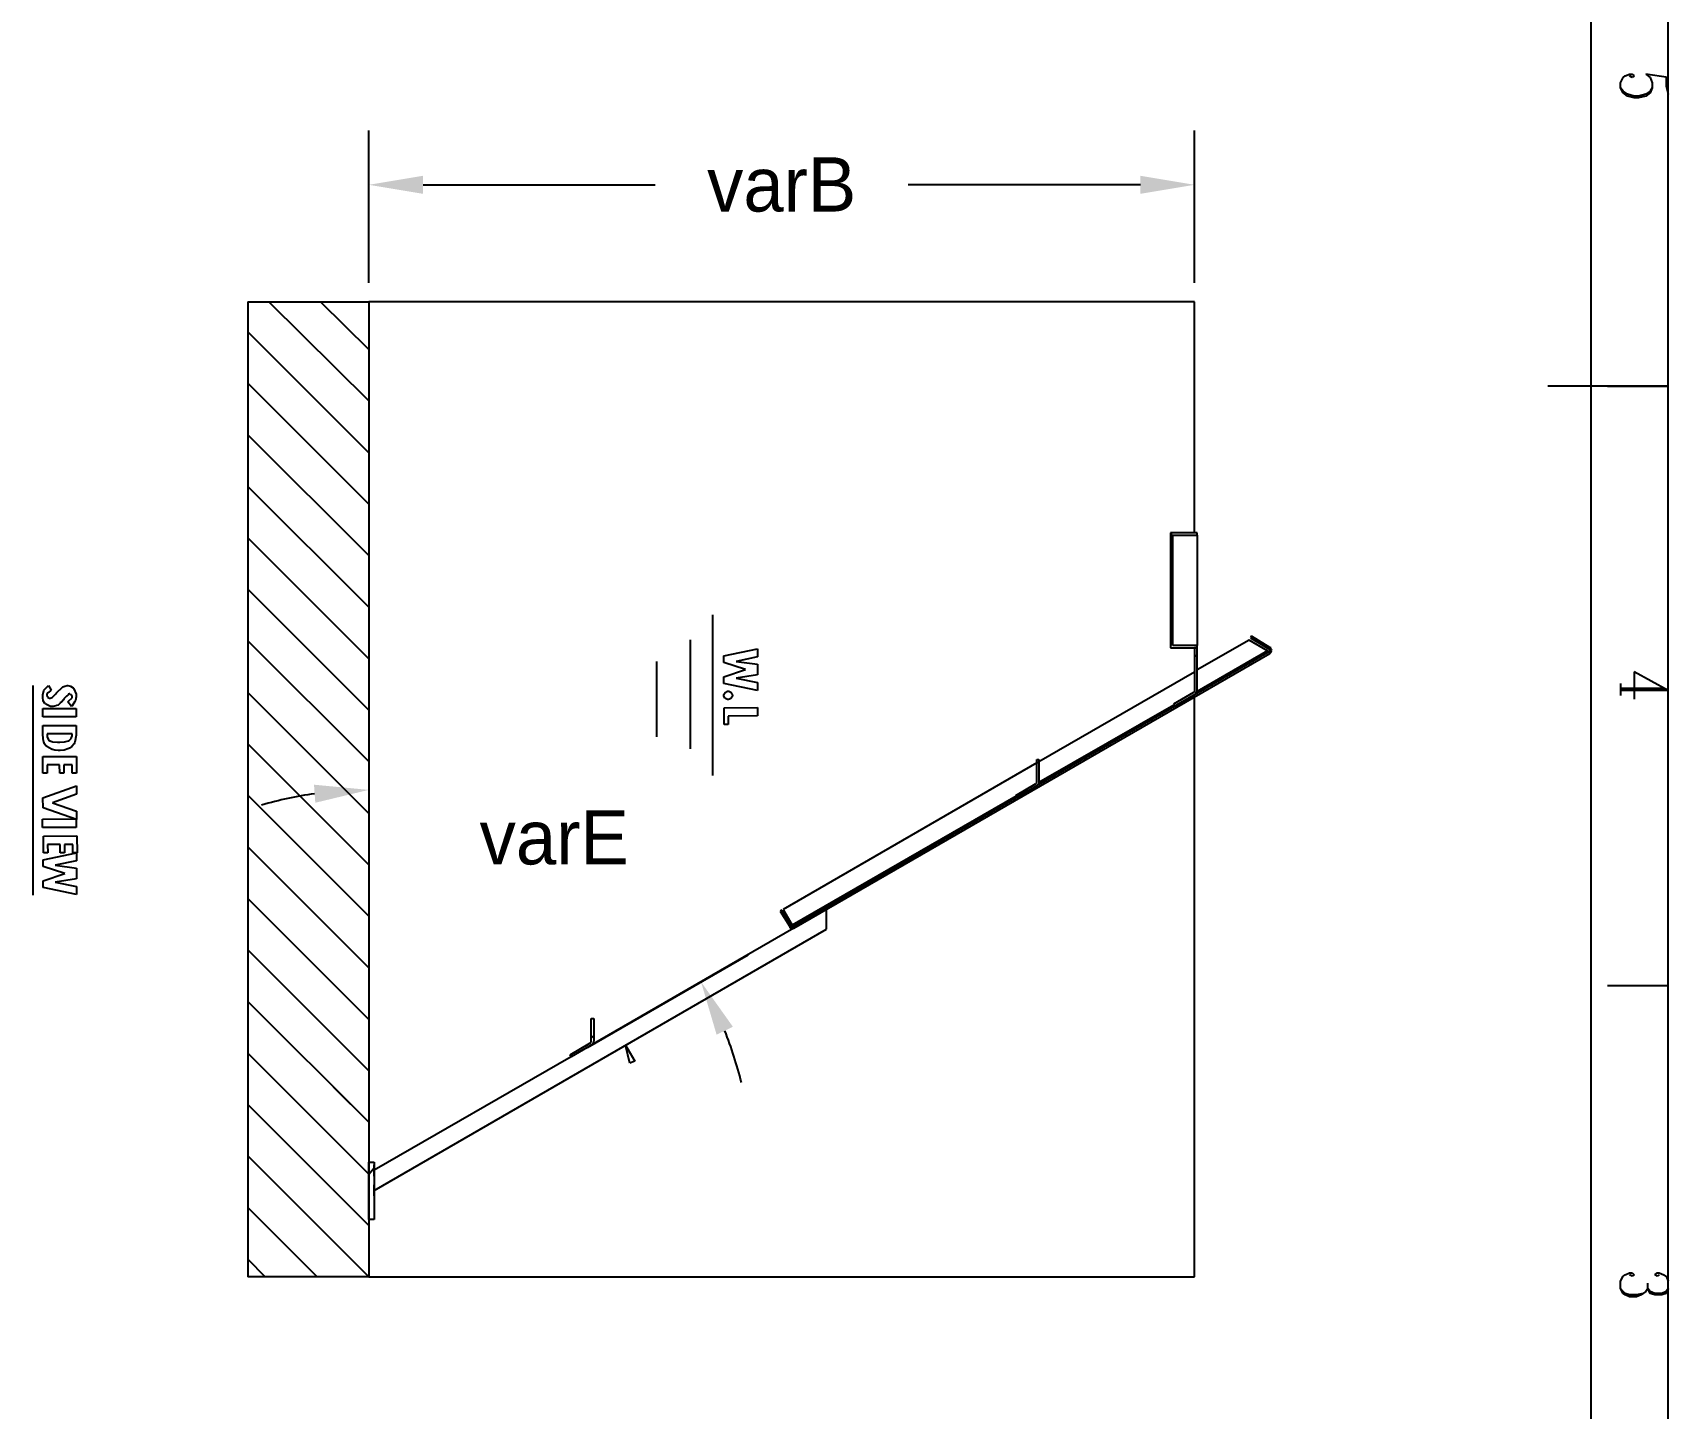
# Model space of a CAD drawing. Extents: x 0.2 to 11.6, y 0.3 to 16.2.
# Drawn here: x 6.15 to 11.57, y 4.87 to 9.44 of the extents above; entities that cross this region are included whole.
import ezdxf

# ---------------------------------------------------------------- set-up
doc = ezdxf.new("R2010")
doc.units = 0
doc.header["$MEASUREMENT"] = 0
doc.dimstyles.get("Standard").update_dxf_attribs({"dimtxt": 0.18, "dimasz": 0.18, "dimexe": 0.18, "dimexo": 0.0625, "dimgap": 0.09, "dimtad": 0, "dimtih": 1, "dimtoh": 1, "dimdec": 4, "dimzin": 0, "dimdsep": 46, "dimtxsty": 'Standard', "dimcen": 0.09, "dimadec": 0, "dimazin": 0, "dimtfac": 1, "dimtdec": 4, "dimtofl": 0, "dimtmove": 0, "dimatfit": 3, "dimfxl": 1, "dimtolj": 1, "dimtzin": 0, "dimarcsym": 0})

# ---------------------------------------------------------------- blocks, each defined once
blk = doc.blocks.new('*D3')
at = {"color": 0, "linetype": 'Continuous', "lineweight": -2, "transparency": 16777216}
for p, q in [((7.26, 8.6075), (7.26, 9.1129)), ((10, 8.6075), (10, 9.1129)), ((7.44, 8.9329), (8.21, 8.9329)), ((9.82, 8.9329), (9.05, 8.9329))]:
    blk.add_line(p, q, dxfattribs=at)
at = {"color": 0, "linetype": 'Continuous', "transparency": 16777216}
for points in [[(7.44, 8.9629), (7.44, 8.9029), (7.26, 8.9329)], [(9.82, 8.9629), (9.82, 8.9029), (10, 8.9329)]]:
    blk.add_solid(points, dxfattribs=at)
at = {"layer": 'Defpoints', "color": 0, "linetype": 'Continuous', "transparency": 16777216}
for p in [(7.26, 8.9329), (7.26, 8.545), (10, 8.545)]:
    blk.add_point(p, dxfattribs=at)
at = {"color": 0, "linetype": 'Continuous', "transparency": 16777216, "insert": (8.63, 8.9329), "char_height": 0.18, "attachment_point": 5}
blk.add_mtext('\\A1;varB', dxfattribs=at)
blk = doc.blocks.new('*D4')
at = {"color": 0, "linetype": 'Continuous', "lineweight": -2, "transparency": 16777216}
blk.add_line((7.9858, 6.0712), (8.5184, 6.3783), dxfattribs=at)
for start, end in [(98.1111, 106.2221), (13.7408, 21.8518)]:
    blk.add_arc((7.26, 5.6528), 1.2726, start, end, dxfattribs=at)
at = {"color": 0, "linetype": 'Continuous', "transparency": 16777216}
for points in [[(7.0783, 6.9426), (7.0826, 6.8827), (7.26, 6.9254)], [(8.4141, 6.1133), (8.4681, 6.1396), (8.3625, 6.2884)]]:
    blk.add_solid(points, dxfattribs=at)
at = {"layer": 'Defpoints', "color": 0, "linetype": 'Continuous', "transparency": 16777216}
for p in [(7.26, 8.545), (8.0784, 6.6273), (7.9316, 6.04), (7.2783, 5.6634), (7.26, 5.31)]:
    blk.add_point(p, dxfattribs=at)
at = {"color": 0, "linetype": 'Continuous', "transparency": 16777216, "insert": (7.8752, 6.7668), "char_height": 0.18, "attachment_point": 5}
blk.add_mtext('\\A1;varE', dxfattribs=at)

msp = doc.modelspace()

# ---------------------------------------------------------------- linework, layer by layer
at = {"color": 0}
for p, q in [((11.57, 16.22), (11.57, 0.310004)), ((11.315, 16.02), (11.315, 0.516656)), ((11.4134, 9.27165), (11.4217, 9.28836)), ((11.4217, 9.28836), (11.4283, 9.29497)), ((11.4283, 9.29497), (11.4434, 9.30003)), ((11.4434, 9.30003), (11.4517, 9.30003)), ((11.4517, 9.28836), (11.4434, 9.29497)), ((11.4517, 9.30003), (11.4583, 9.29497)), ((11.4583, 9.29497), (11.4517, 9.28836)), ((11.5717, 9.28836), (11.4967, 9.30003)), ((11.4967, 9.30003), (11.5117, 9.28836)), ((11.5117, 9.28836), (11.5183, 9.27165)), ((11.565, 9.28836), (11.565, 9.25999)), ((11.4134, 9.25499), (11.4134, 9.27165)), ((11.4217, 9.23833), (11.4134, 9.25499)), ((11.4217, 9.24333), (11.4134, 9.25499)), ((11.4367, 9.23335), (11.4217, 9.24333)), ((11.4367, 9.22667), (11.4217, 9.23833)), ((11.4583, 9.22667), (11.4367, 9.23335)), ((11.4583, 9.22168), (11.4367, 9.22667)), ((11.4733, 9.22667), (11.4583, 9.22667)), ((11.4967, 9.23335), (11.4733, 9.22667)), ((11.4967, 9.22667), (11.4733, 9.22168)), ((11.5117, 9.24333), (11.4967, 9.23335)), ((11.5117, 9.23833), (11.4967, 9.22667)), ((11.5183, 9.25499), (11.5117, 9.23833)), ((11.5183, 9.25499), (11.5117, 9.24333)), ((11.5183, 9.27165), (11.5183, 9.25499)), ((11.565, 9.25999), (11.5717, 9.23335)), ((11.4733, 9.22168), (11.4583, 9.22168)), ((6.85835, 8.54497), (7.25999, 8.54497)), ((6.85835, 8.54497), (6.85835, 5.31)), ((6.92833, 8.54497), (7.25999, 8.21669)), ((7.09999, 8.54497), (7.25999, 8.38667)), ((7.25999, 8.54497), (7.25999, 5.31)), ((10, 8.54497), (7.25999, 8.54497)), ((10, 7.77832), (10, 8.54497)), ((6.85835, 8.44499), (7.25999, 8.04335)), ((6.85835, 8.27501), (7.25999, 7.87332)), ((11.57, 8.26497), (11.1717, 8.26497)), ((11.37, 8.26497), (11.57, 8.26497)), ((6.85835, 8.10335), (7.25999, 7.70335)), ((6.85835, 7.93164), (7.25999, 7.53168)), ((6.85835, 7.76167), (7.25999, 7.36003)), ((10.0084, 7.77832), (9.91997, 7.77832)), ((9.91997, 7.77832), (9.91997, 7.39665)), ((9.91997, 7.77669), (9.92833, 7.76833)), ((9.92833, 7.405), (9.92833, 7.77001)), ((9.92833, 7.77001), (10.0084, 7.77001)), ((10.0084, 7.77001), (10.0084, 7.77832)), ((10.0084, 7.77001), (10.0084, 7.405)), ((9.91997, 7.60667), (9.92833, 7.59831)), ((6.85835, 7.59169), (7.25999, 7.19)), ((8.40001, 7.50667), (8.40001, 6.97331)), ((10.1883, 7.435), (10.185, 7.43001)), ((10.25, 7.39833), (10.1883, 7.435)), ((6.85835, 7.41997), (7.25999, 7.02001)), ((8.32667, 7.42333), (8.32667, 7.06168)), ((8.43837, 7.37028), (8.54949, 7.39372)), ((8.54949, 7.39372), (8.54949, 7.36703)), ((8.54949, 7.39372), (8.54949, 7.39372)), ((10.2467, 7.38336), (8.66835, 6.47168)), ((9.91997, 7.39665), (10.0084, 7.39665)), ((10.0084, 7.405), (9.92833, 7.405)), ((9.92833, 7.405), (9.92833, 7.405)), ((10.0084, 7.39665), (10, 7.39665)), ((10, 7.39665), (10, 7.25499)), ((10.1816, 7.42165), (10.0084, 7.32335)), ((10.0084, 7.39665), (10.0084, 7.405)), ((10.0084, 7.25499), (10.0084, 7.39665)), ((10.2416, 7.38667), (10.0084, 7.25168)), ((10.2416, 7.38667), (10.1816, 7.42165)), ((10.185, 7.43001), (10.2467, 7.39333)), ((10.2433, 7.38667), (10.2416, 7.38667)), ((10.245, 7.38499), (10.2433, 7.38667)), ((10.2467, 7.38499), (10.245, 7.38499)), ((10.2467, 7.39333), (10.2483, 7.39333)), ((10.2483, 7.38499), (10.2467, 7.38336)), ((10.2467, 7.38336), (10.2467, 7.38499)), ((10.2483, 7.39333), (10.25, 7.39165)), ((10.25, 7.38667), (10.2483, 7.38499)), ((10.2533, 7.39665), (10.25, 7.39833)), ((10.25, 7.39165), (10.25, 7.38997)), ((10.25, 7.38997), (10.25, 7.38835)), ((10.25, 7.38835), (10.25, 7.38667)), ((10.2533, 7.39333), (10.2533, 7.39665)), ((10.255, 7.39165), (10.2533, 7.39333)), ((10.2533, 7.38336), (10.255, 7.38667)), ((10.2533, 7.37999), (10.2533, 7.38336)), ((10.2567, 7.38835), (10.255, 7.39165)), ((10.255, 7.38667), (10.2567, 7.38835)), ((8.215, 7.35167), (8.215, 7.10167)), ((8.43837, 7.34793), (8.43837, 7.37028)), ((8.51042, 7.32428), (8.43837, 7.34793)), ((8.54949, 7.36703), (8.47851, 7.35183)), ((8.47851, 7.35183), (8.54949, 7.34207)), ((8.54949, 7.34207), (8.54969, 7.30669)), ((8.66997, 6.46669), (10.25, 7.37831)), ((10, 7.36664), (10.0084, 7.37332)), ((10.18, 7.345), (10.185, 7.34169)), ((10.25, 7.37831), (10.2533, 7.37999)), ((6.25179, 7.26953), (6.2589, 7.27186)), ((6.2589, 7.27186), (6.26129, 7.27186)), ((6.26129, 7.27186), (6.26204, 7.27186)), ((6.26204, 7.27186), (6.27024, 7.26942)), ((8.43858, 7.29997), (8.51042, 7.32428)), ((8.43858, 7.27783), (8.43858, 7.29997)), ((8.54969, 7.25483), (8.43858, 7.27783)), ((8.54969, 7.30669), (8.47874, 7.29628)), ((8.47874, 7.29628), (8.54969, 7.28151)), ((8.54969, 7.28151), (8.54969, 7.25483)), ((9.48335, 7.02001), (10, 7.31668)), ((11.4134, 7.27832), (11.4134, 7.23833)), ((11.5717, 7.25499), (11.4583, 7.31668)), ((11.4583, 7.31668), (11.4583, 7.22667)), ((6.14501, 7.27165), (6.14501, 6.57667)), ((6.17839, 7.24121), (6.18218, 7.25526)), ((6.17839, 7.23606), (6.17839, 7.24121)), ((6.17839, 7.23236), (6.17839, 7.23606)), ((6.17953, 7.22131), (6.17839, 7.23236)), ((6.18522, 7.21251), (6.17953, 7.22131)), ((6.18218, 7.25526), (6.18294, 7.25667)), ((6.18294, 7.25667), (6.18332, 7.25706)), ((6.18332, 7.25706), (6.18842, 7.26318)), ((6.18842, 7.26318), (6.19601, 7.27061)), ((6.19569, 7.24767), (6.19228, 7.24257)), ((6.19228, 7.24257), (6.19228, 7.24083)), ((6.19228, 7.24083), (6.19228, 7.23893)), ((6.19228, 7.23893), (6.19476, 7.23378)), ((6.19476, 7.23378), (6.19532, 7.23324)), ((6.19532, 7.23324), (6.19558, 7.23242)), ((6.19558, 7.23242), (6.20107, 7.22999)), ((6.20383, 7.25429), (6.19569, 7.24767)), ((6.19601, 7.27061), (6.19769, 7.27165)), ((6.19769, 7.27165), (6.20617, 7.25646)), ((6.20107, 7.22999), (6.2029, 7.22999)), ((6.2029, 7.22999), (6.20964, 7.23215)), ((6.2029, 7.22999), (6.2029, 7.22999)), ((6.20617, 7.25646), (6.20383, 7.25429)), ((6.20964, 7.23215), (6.21029, 7.23258)), ((6.21029, 7.23258), (6.21056, 7.23281)), ((6.21056, 7.23281), (6.22071, 7.24278)), ((6.22071, 7.24278), (6.222, 7.24431)), ((6.222, 7.24431), (6.22433, 7.24718)), ((6.22433, 7.24718), (6.24365, 7.266)), ((6.24669, 7.22472), (6.24007, 7.21679)), ((6.24365, 7.266), (6.24501, 7.26688)), ((6.24501, 7.26688), (6.24544, 7.26699)), ((6.24544, 7.26699), (6.25179, 7.26953)), ((6.24849, 7.2276), (6.24669, 7.22472)), ((6.25032, 7.22965), (6.24849, 7.2276)), ((6.25743, 7.23583), (6.25032, 7.22965)), ((6.26232, 7.24089), (6.25743, 7.23583)), ((6.26172, 7.21804), (6.264, 7.21929)), ((6.27408, 7.20242), (6.26172, 7.21804)), ((6.26301, 7.24235), (6.26232, 7.24089)), ((6.2634, 7.24268), (6.26301, 7.24235)), ((6.26719, 7.24408), (6.2634, 7.24268)), ((6.264, 7.21929), (6.27561, 7.2309)), ((6.26822, 7.24408), (6.26719, 7.24408)), ((6.2685, 7.24408), (6.26822, 7.24408)), ((6.26942, 7.24203), (6.2685, 7.24408)), ((6.2724, 7.24121), (6.26942, 7.24203)), ((6.27024, 7.26942), (6.27962, 7.26372)), ((6.27322, 7.24149), (6.2724, 7.24121)), ((6.2736, 7.24104), (6.27322, 7.24149)), ((6.27561, 7.23643), (6.2736, 7.24104)), ((6.28461, 7.21886), (6.2755, 7.20404)), ((6.27561, 7.23475), (6.27561, 7.23643)), ((6.27561, 7.2309), (6.27561, 7.23475)), ((6.27962, 7.26372), (6.28103, 7.2621)), ((6.28103, 7.2621), (6.28196, 7.26014)), ((6.28196, 7.26014), (6.2895, 7.24354)), ((6.28603, 7.22065), (6.28461, 7.21886)), ((6.28657, 7.22206), (6.28603, 7.22065)), ((6.2895, 7.23367), (6.28657, 7.22206)), ((6.2895, 7.24354), (6.2895, 7.23801)), ((6.2895, 7.23801), (6.2895, 7.23367)), ((6.85835, 7.24832), (7.25999, 6.84668)), ((8.43858, 7.24169), (8.442, 7.24837)), ((8.43858, 7.23926), (8.43858, 7.24169)), ((8.43858, 7.23693), (8.43858, 7.23926)), ((8.44168, 7.22988), (8.43858, 7.23693)), ((8.44271, 7.22949), (8.44168, 7.22988)), ((8.442, 7.24837), (8.44271, 7.24903)), ((8.44271, 7.24903), (8.44303, 7.24892)), ((8.44336, 7.22885), (8.44271, 7.22949)), ((8.44303, 7.24892), (8.45008, 7.25315)), ((8.45003, 7.22537), (8.44336, 7.22885)), ((8.45247, 7.22537), (8.45003, 7.22537)), ((8.45008, 7.25315), (8.45247, 7.25315)), ((8.45247, 7.25315), (8.45492, 7.25315)), ((8.4535, 7.22537), (8.45247, 7.22537)), ((8.4566, 7.22592), (8.4535, 7.22537)), ((8.45492, 7.25315), (8.46158, 7.24972)), ((8.46089, 7.22857), (8.4566, 7.22592)), ((8.46224, 7.22949), (8.46089, 7.22857)), ((8.46158, 7.24972), (8.46224, 7.24903)), ((8.46224, 7.24903), (8.46208, 7.24767)), ((8.46208, 7.24767), (8.46408, 7.24332)), ((8.46289, 7.23019), (8.46224, 7.22949)), ((8.46636, 7.23682), (8.46289, 7.23019)), ((8.46408, 7.24332), (8.46636, 7.24029)), ((8.46636, 7.24029), (8.46636, 7.23926)), ((8.46636, 7.23926), (8.46636, 7.23682)), ((8.46636, 7.23926), (8.46636, 7.23926)), ((9.99669, 7.24832), (9.93001, 7.21001)), ((9.935, 7.20335), (10, 7.24001)), ((9.96332, 7.22), (9.96832, 7.215)), ((9.99832, 7.24832), (9.99669, 7.24832)), ((10, 7.25168), (9.99832, 7.25)), ((9.99832, 7.25), (9.99832, 7.24832)), ((10, 7.25499), (10, 7.25331)), ((10, 7.25331), (10, 7.25168)), ((10, 7.24001), (10.0017, 7.24164)), ((10, 5.31), (10, 7.23335)), ((10.0017, 7.24164), (10.0033, 7.24333)), ((10.0033, 7.24333), (10.005, 7.24501)), ((10.005, 7.24669), (10.0067, 7.24832)), ((10.005, 7.24501), (10.005, 7.24669)), ((10.0067, 7.25), (10.0084, 7.25168)), ((10.0067, 7.24832), (10.0067, 7.25)), ((10.0084, 7.25168), (10.0084, 7.25499)), ((11.5566, 7.26167), (11.4134, 7.26167)), ((11.5717, 7.25499), (11.4134, 7.25499)), ((6.1785, 7.19536), (6.28961, 7.19558)), ((6.1785, 7.16758), (6.1785, 7.19536)), ((6.28961, 7.16781), (6.1785, 7.16758)), ((6.1875, 7.21175), (6.18522, 7.21251)), ((6.18901, 7.21018), (6.1875, 7.21175)), ((6.20458, 7.20221), (6.18901, 7.21018)), ((6.21029, 7.20221), (6.20458, 7.20221)), ((6.21322, 7.20221), (6.21029, 7.20221)), ((6.22206, 7.20415), (6.21322, 7.20221)), ((6.22331, 7.20481), (6.22206, 7.20415)), ((6.22428, 7.20524), (6.22331, 7.20481)), ((6.22917, 7.20688), (6.22428, 7.20524)), ((6.23449, 7.21158), (6.22917, 7.20688)), ((6.23568, 7.21349), (6.23449, 7.21158)), ((6.23611, 7.21392), (6.23568, 7.21349)), ((6.24007, 7.21679), (6.23611, 7.21392)), ((6.2755, 7.20404), (6.27408, 7.20242)), ((6.27408, 7.20242), (6.27408, 7.20242)), ((6.28961, 7.19558), (6.28961, 7.16781)), ((6.28961, 7.19558), (6.28961, 7.19558)), ((8.43864, 7.19819), (8.54975, 7.1984)), ((8.43886, 7.14264), (8.43864, 7.19819)), ((8.54975, 7.17062), (8.45253, 7.1704)), ((8.45253, 7.1704), (8.45275, 7.14264)), ((8.54975, 7.1984), (8.54975, 7.17062)), ((8.54975, 7.1984), (8.54975, 7.1984)), ((9.93164, 7.20665), (9.48335, 6.94997)), ((9.93001, 7.21001), (9.935, 7.20335)), ((6.1786, 7.13894), (6.28971, 7.13917)), ((6.1786, 7.11486), (6.1786, 7.13894)), ((6.1786, 7.10801), (6.1786, 7.11486)), ((6.27582, 7.11137), (6.19249, 7.11117)), ((6.19249, 7.11117), (6.19249, 7.10508)), ((6.27582, 7.10704), (6.27582, 7.11137)), ((6.27582, 7.11137), (6.27582, 7.11137)), ((6.28971, 7.13917), (6.28971, 7.1155)), ((6.28971, 7.13917), (6.28971, 7.13917)), ((6.28971, 7.1155), (6.28971, 7.10699)), ((8.45275, 7.14264), (8.43886, 7.14264)), ((9.85499, 7.15831), (9.86003, 7.15332)), ((6.18072, 7.08735), (6.1786, 7.10801)), ((6.18143, 7.08621), (6.18072, 7.08735)), ((6.18186, 7.08485), (6.18143, 7.08621)), ((6.18365, 7.07813), (6.18186, 7.08485)), ((6.18896, 7.07189), (6.18365, 7.07813)), ((6.19119, 7.07081), (6.18896, 7.07189)), ((6.19239, 7.06961), (6.19119, 7.07081)), ((6.20714, 7.06006), (6.19239, 7.06961)), ((6.19249, 7.10508), (6.19249, 7.10194)), ((6.19249, 7.10194), (6.19575, 7.09315)), ((6.19575, 7.09315), (6.1964, 7.0925)), ((6.1964, 7.0925), (6.19672, 7.09114)), ((6.19672, 7.09114), (6.20128, 7.08772)), ((6.20128, 7.08772), (6.20828, 7.08643)), ((6.20921, 7.05974), (6.20714, 7.06006)), ((6.20828, 7.08643), (6.20985, 7.08599)), ((6.21099, 7.05908), (6.20921, 7.05974)), ((6.20985, 7.08599), (6.21115, 7.08535)), ((6.21892, 7.05669), (6.21099, 7.05908)), ((6.21115, 7.08535), (6.2276, 7.08339)), ((6.22933, 7.05561), (6.21892, 7.05669)), ((6.2276, 7.08339), (6.23307, 7.08339)), ((6.23286, 7.05561), (6.22933, 7.05561)), ((6.23583, 7.05567), (6.23286, 7.05561)), ((6.23307, 7.08339), (6.23551, 7.08344)), ((6.23551, 7.08344), (6.25011, 7.08513)), ((6.2494, 7.05669), (6.23583, 7.05567)), ((6.26188, 7.06119), (6.2494, 7.05669)), ((6.25011, 7.08513), (6.26367, 7.08871)), ((6.26432, 7.06299), (6.26188, 7.06119)), ((6.26367, 7.08871), (6.26563, 7.08968)), ((6.2666, 7.06418), (6.26432, 7.06299)), ((6.26563, 7.08968), (6.26699, 7.09006)), ((6.27501, 7.06972), (6.2666, 7.06418)), ((6.26699, 7.09006), (6.27279, 7.09597)), ((6.27279, 7.09597), (6.27582, 7.10428)), ((6.28217, 7.07856), (6.27501, 7.06972)), ((6.27582, 7.10428), (6.27582, 7.10704)), ((6.28386, 7.08143), (6.28217, 7.07856)), ((6.28483, 7.08328), (6.28386, 7.08143)), ((6.28971, 7.10699), (6.28483, 7.08328)), ((6.85835, 7.07835), (7.25999, 6.67665)), ((6.17876, 7.03624), (6.28988, 7.03646)), ((6.17899, 6.98068), (6.17876, 7.03624)), ((6.23432, 7.00846), (6.19265, 7.00846)), ((6.19265, 7.00846), (6.19287, 6.98068)), ((6.23454, 6.98068), (6.23432, 7.00846)), ((6.27599, 7.00868), (6.24821, 7.00868)), ((6.24821, 7.00868), (6.24843, 6.9809)), ((6.27621, 6.9809), (6.27599, 7.00868)), ((6.28988, 7.03646), (6.2901, 6.9809)), ((6.28988, 7.03646), (6.28988, 7.03646)), ((9.47667, 7.01497), (8.63499, 6.52832)), ((9.47667, 6.95167), (9.47667, 7.02669)), ((9.47667, 7.02669), (9.48335, 7.02669)), ((9.47667, 7.01335), (9.48335, 7.02001)), ((9.48335, 7.02669), (9.48335, 6.95167)), ((9.63835, 7.03331), (9.64333, 7.02832)), ((6.19287, 6.98068), (6.17899, 6.98068)), ((6.24843, 6.9809), (6.23454, 6.98068)), ((6.2901, 6.9809), (6.27621, 6.9809)), ((9.47331, 6.94499), (9.47331, 6.94667)), ((9.47331, 6.94667), (9.47499, 6.94667)), ((9.47499, 6.94835), (9.47667, 6.94997)), ((9.47499, 6.94667), (9.47499, 6.94835)), ((9.47667, 6.94997), (9.47667, 6.95167)), ((9.48335, 6.95167), (9.48335, 6.94997)), ((9.48335, 6.94997), (9.48335, 6.94835)), ((9.48335, 6.94835), (9.48335, 6.94499)), ((9.53, 6.97), (9.535, 6.965)), ((6.17899, 6.89925), (6.2901, 6.93853)), ((6.17919, 6.86626), (6.17899, 6.89925)), ((6.2901, 6.91075), (6.2111, 6.88276)), ((6.2901, 6.93853), (6.2901, 6.91075)), ((6.2901, 6.93853), (6.2901, 6.93853)), ((6.85835, 6.90831), (7.25999, 6.50667)), ((9.40831, 6.905), (8.66499, 6.47667)), ((9.40668, 6.90668), (9.47168, 6.94499)), ((9.41, 6.90001), (9.40668, 6.90668)), ((9.40668, 6.90668), (9.40668, 6.90668)), ((9.47667, 6.93832), (9.41, 6.90001)), ((9.47168, 6.94499), (9.47331, 6.94499)), ((9.47835, 6.94), (9.47667, 6.93832)), ((9.47999, 6.94336), (9.47835, 6.94168)), ((9.47835, 6.94168), (9.47835, 6.94)), ((9.48167, 6.94336), (9.47999, 6.94336)), ((9.48335, 6.94499), (9.48167, 6.94336)), ((6.29031, 6.82742), (6.17919, 6.86626)), ((6.2111, 6.88276), (6.29031, 6.85519)), ((6.29031, 6.85519), (6.29031, 6.82742)), ((9.31332, 6.845), (9.31836, 6.84)), ((6.17768, 6.82867), (6.28879, 6.82889)), ((6.17768, 6.80089), (6.17768, 6.82867)), ((6.28879, 6.80111), (6.17768, 6.80089)), ((6.28879, 6.82889), (6.28879, 6.80111)), ((6.28879, 6.82889), (6.28879, 6.82889)), ((6.18067, 6.77225), (6.29178, 6.77246)), ((6.18088, 6.71669), (6.18067, 6.77225)), ((6.23622, 6.74447), (6.19456, 6.74447)), ((6.19456, 6.74447), (6.19476, 6.71669)), ((6.23643, 6.71669), (6.23622, 6.74447)), ((6.27789, 6.74468), (6.25011, 6.74468)), ((6.25011, 6.74468), (6.25032, 6.7169)), ((6.2781, 6.7169), (6.27789, 6.74468)), ((6.29178, 6.77246), (6.29199, 6.7169)), ((6.29178, 6.77246), (6.29178, 6.77246)), ((6.85835, 6.73665), (7.25999, 6.33501)), ((9.20503, 6.78168), (9.21001, 6.77669)), ((6.17936, 6.69358), (6.29047, 6.71701)), ((6.17936, 6.67122), (6.17936, 6.69358)), ((6.19476, 6.71669), (6.18088, 6.71669)), ((6.29047, 6.69032), (6.21951, 6.67513)), ((6.21951, 6.67513), (6.29047, 6.66536)), ((6.25032, 6.7169), (6.23643, 6.71669)), ((6.29199, 6.7169), (6.2781, 6.7169)), ((6.29047, 6.71701), (6.29047, 6.69032)), ((6.29047, 6.71701), (6.29047, 6.71701)), ((6.25142, 6.64757), (6.17936, 6.67122)), ((6.17958, 6.62326), (6.25142, 6.64757)), ((6.17958, 6.60113), (6.17958, 6.62326)), ((6.29069, 6.62999), (6.21972, 6.61957)), ((6.29047, 6.66536), (6.29069, 6.62999)), ((8.98833, 6.65668), (8.99333, 6.65332)), ((6.29069, 6.57813), (6.17958, 6.60113)), ((6.21972, 6.61957), (6.29069, 6.60482)), ((6.29069, 6.60482), (6.29069, 6.57813)), ((8.87999, 6.595), (8.88499, 6.59)), ((6.85835, 6.565), (7.25999, 6.16336)), ((8.62999, 6.52669), (8.625, 6.52333)), ((8.625, 6.52333), (8.65668, 6.47168)), ((8.66, 6.47331), (8.62999, 6.52669)), ((8.62999, 6.52669), (8.62999, 6.52669)), ((8.63499, 6.52832), (8.66499, 6.47667)), ((8.77832, 6.46332), (8.77832, 6.52832)), ((7.27832, 5.59668), (8.77832, 6.46332)), ((8.66997, 6.46669), (7.99832, 6.07835)), ((8.64833, 6.48503), (8.66667, 6.46669)), ((8.65668, 6.47168), (8.65668, 6.47)), ((8.65668, 6.47), (8.65831, 6.46669)), ((8.65831, 6.46669), (8.66, 6.46669)), ((8.66168, 6.47331), (8.66, 6.47331)), ((8.66, 6.46669), (8.66336, 6.46669)), ((8.66336, 6.47331), (8.66168, 6.47331)), ((8.66336, 6.47168), (8.66336, 6.47331)), ((8.66499, 6.47168), (8.66336, 6.47168)), ((8.66336, 6.46669), (8.66499, 6.46669)), ((8.66499, 6.47667), (8.66667, 6.47499)), ((8.66667, 6.47168), (8.66499, 6.47168)), ((8.66499, 6.46669), (8.66667, 6.46669)), ((8.66667, 6.47499), (8.66667, 6.47331)), ((8.66667, 6.47331), (8.66835, 6.47331)), ((8.66835, 6.47168), (8.66667, 6.47168)), ((8.66667, 6.46669), (8.66997, 6.46669)), ((8.66835, 6.47331), (8.66835, 6.47168)), ((6.85835, 6.39501), (7.25999, 5.99333)), ((11.37, 6.27669), (11.57, 6.27669)), ((6.85835, 6.22331), (7.25999, 5.82335)), ((7.99832, 6.09169), (7.99832, 6.16667)), ((7.99832, 6.16667), (8.00667, 6.16667)), ((8.00667, 6.16667), (8.00667, 6.09169)), ((7.92833, 6.04665), (7.99333, 6.08501)), ((7.99832, 6.07835), (7.93164, 6.03999)), ((7.99333, 6.08501), (7.99501, 6.08664)), ((7.99501, 6.08664), (7.99669, 6.08664)), ((7.99669, 6.08832), (7.99832, 6.09)), ((7.99669, 6.08664), (7.99669, 6.08832)), ((7.99832, 6.11003), (8.00667, 6.10167)), ((7.99832, 6.09), (7.99832, 6.09169)), ((8, 6.07835), (7.99832, 6.07835)), ((8.00168, 6.08165), (8, 6.08003)), ((8, 6.08003), (8, 6.07835)), ((8.00331, 6.08333), (8.00168, 6.08165)), ((8.00499, 6.08664), (8.00331, 6.08333)), ((8.00667, 6.09169), (8.00499, 6.09)), ((8.00499, 6.09), (8.00499, 6.08664)), ((8.11165, 6.07835), (8.14333, 6.02501)), ((8.12668, 6.01833), (8.11165, 6.07835)), ((8.11165, 6.07835), (8.11165, 6.07835)), ((6.85835, 6.05165), (7.25999, 5.65001)), ((7.93164, 6.03999), (7.27832, 5.66336)), ((7.93164, 6.03999), (7.92833, 6.04665)), ((7.92833, 6.04665), (7.92833, 6.04665)), ((8.14333, 6.02501), (8.12668, 6.01833)), ((7.23665, 6.01665), (7.25999, 5.99333)), ((7.14165, 5.94), (7.25999, 5.82335)), ((6.85835, 5.88167), (7.25999, 5.47999)), ((6.85835, 5.71164), (7.25999, 5.31)), ((7.25999, 5.69), (7.27832, 5.69)), ((7.25999, 5.5), (7.25999, 5.69)), ((7.25999, 5.69), (7.25999, 5.69)), ((7.25999, 5.65001), (7.27832, 5.67165)), ((7.27832, 5.69), (7.27832, 5.5)), ((7.27832, 5.64333), (7.27832, 5.68164)), ((7.27832, 5.57835), (7.27832, 5.61501)), ((6.85835, 5.53999), (7.08832, 5.31)), ((7.27832, 5.5), (7.25999, 5.5)), ((6.85835, 5.36833), (6.91667, 5.31)), ((11.4283, 5.31668), (11.4434, 5.32335)), ((11.4434, 5.32335), (11.4517, 5.32335)), ((11.4517, 5.32335), (11.4583, 5.31668)), ((11.5267, 5.31668), (11.535, 5.32335)), ((11.535, 5.32335), (11.5417, 5.32335)), ((11.5417, 5.32335), (11.5566, 5.31668)), ((7.25999, 5.31), (6.85835, 5.31)), ((7.25999, 5.31), (10, 5.31)), ((11.4134, 5.29497), (11.4217, 5.31168)), ((11.4134, 5.27165), (11.4134, 5.29497)), ((11.4217, 5.25499), (11.4134, 5.27165)), ((11.4217, 5.26167), (11.4134, 5.27165)), ((11.4217, 5.31168), (11.4283, 5.31668)), ((11.4517, 5.31168), (11.4434, 5.31668)), ((11.4583, 5.31668), (11.4517, 5.31168)), ((11.5033, 5.27165), (11.4967, 5.26167)), ((11.5033, 5.27165), (11.5033, 5.28836)), ((11.5117, 5.25499), (11.5033, 5.27165)), ((11.5117, 5.26167), (11.5033, 5.27165)), ((11.535, 5.31168), (11.5267, 5.31668)), ((11.5417, 5.31668), (11.535, 5.31168)), ((11.5566, 5.31668), (11.565, 5.31168)), ((11.565, 5.31168), (11.5717, 5.29497)), ((11.5717, 5.27165), (11.565, 5.25499)), ((11.5717, 5.27165), (11.565, 5.26167)), ((11.4283, 5.25499), (11.4217, 5.26167)), ((11.4283, 5.25), (11.4217, 5.25499)), ((11.4434, 5.25), (11.4283, 5.25499)), ((11.4434, 5.24333), (11.4283, 5.25)), ((11.4667, 5.25), (11.4434, 5.25)), ((11.4667, 5.24333), (11.4434, 5.24333)), ((11.4883, 5.25499), (11.4667, 5.25)), ((11.4817, 5.25), (11.4667, 5.24333)), ((11.4967, 5.26167), (11.4817, 5.25)), ((11.5267, 5.25499), (11.5117, 5.26167)), ((11.5267, 5.25), (11.5117, 5.25499)), ((11.55, 5.25499), (11.5267, 5.25499)), ((11.55, 5.25), (11.5267, 5.25)), ((11.565, 5.26167), (11.55, 5.25499)), ((11.565, 5.25499), (11.55, 5.25))]:
    msp.add_line(p, q, dxfattribs=at)

# ---------------------------------------------------------------- dimensions: what is measured, and where the dimension line sits
at = {"linetype": 'Continuous'}
dim = msp.add_linear_dim(base=(7.25999, 8.932947), p1=(10, 8.54497), p2=(7.25999, 8.54497), text='varB', dimstyle='Standard', dxfattribs=at)
dim.commit()
dim.dimension.update_dxf_attribs({"geometry": '*D3', "text_midpoint": (8.629995, 8.932947)})
dim = msp.add_angular_dim_2l(base=(8.078401, 6.627282), line1=((7.25999, 8.54497), (7.25999, 5.31)), line2=((7.93164, 6.03999), (7.27832, 5.66336)), text='varE', dimstyle='Standard', dxfattribs=at)
dim.commit()
dim.dimension.update_dxf_attribs({"geometry": '*D4', "text_midpoint": (7.875209, 6.766764), "dimtype": 162})

doc.saveas('drawing.dxf')
